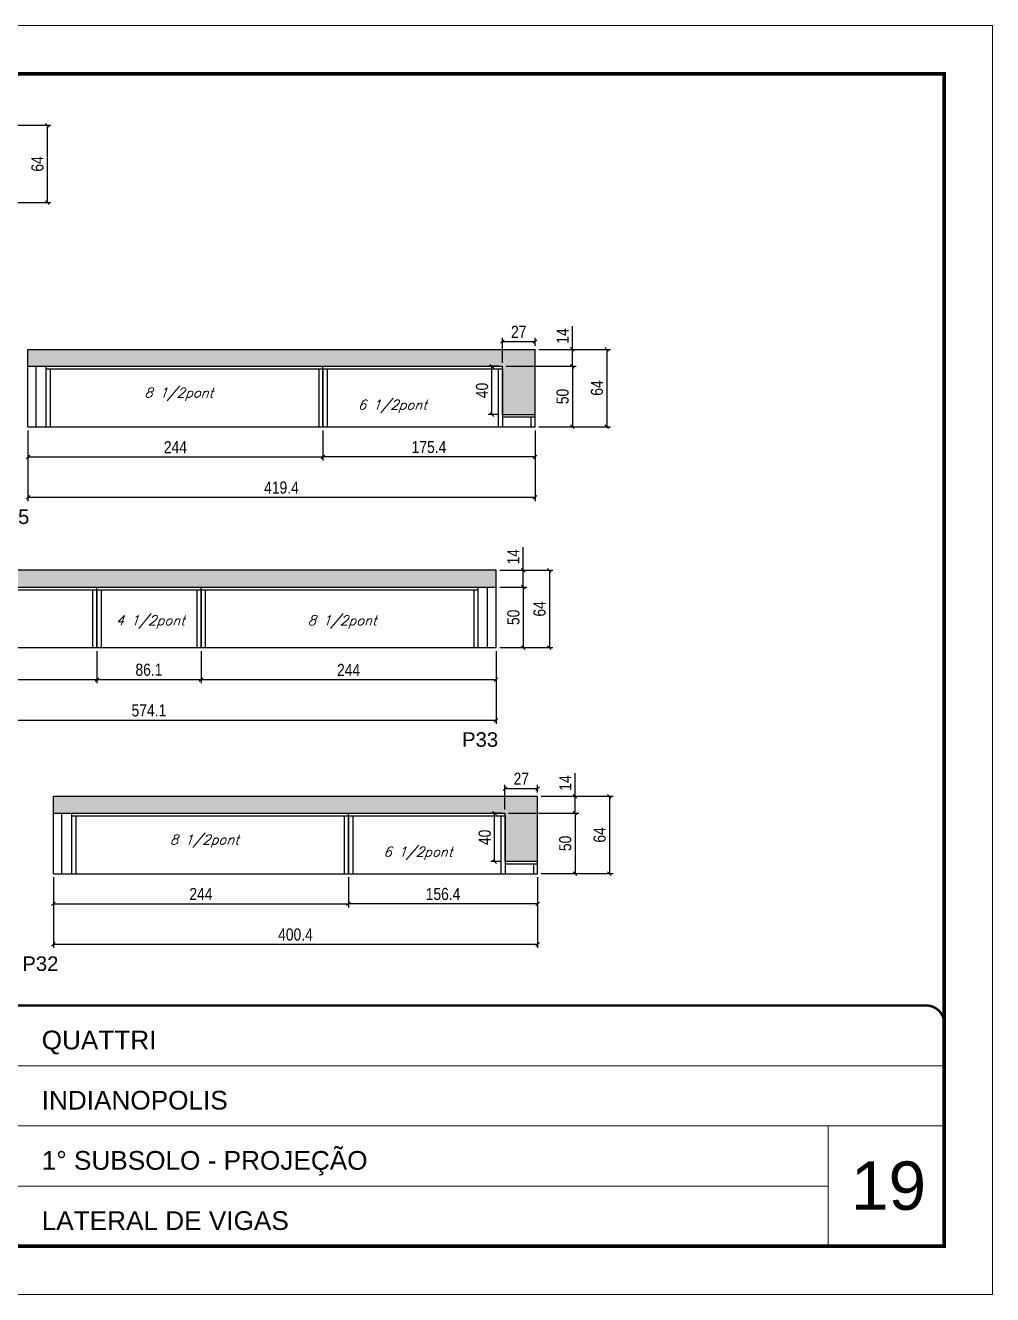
# Model space of a CAD drawing. Header units: millimetres. Extents: x 2921 to 9246, y 316 to 11751.
# Drawn here: x 6776 to 7576, y 4910 to 5960 of the extents above; entities that cross this region are included whole.
import ezdxf

# ---------------------------------------------------------------- set-up
doc = ezdxf.new("R2010")
doc.units = ezdxf.units.MM
doc.linetypes.add('CONTINUO', pattern=[0])
doc.linetypes.add('DASHED', pattern=[0.75, 0.5, -0.25])
for name, color, linetype in [('1', 3, 'Continuous'), ('5', 5, 'Continuous'), ('COTA', 241, 'Continuous'), ('Painéis', 200, 'Continuous'), ('SARR_2.2x7', 40, 'Continuous'), ('SARR_3.5x7', 81, 'Continuous'), ('texto', 7, 'Continuous')]:
    doc.layers.add(name, color=color, linetype=linetype)
for name, color, linetype, lineweight in [('CARIMBO', 255, 'Continuous', 9), ('Folhas', 255, 'Continuous', 9), ('SARRAFO DE PRESSAO', 251, 'DASHED', 9)]:
    doc.layers.add(name, color=color, linetype=linetype, lineweight=lineweight)
doc.styles.add('arial', font='arial.ttf')
doc.styles.add('COTA TECNICA', font='techl___.ttf', dxfattribs={"height": 10})
doc.styles.add('COTA TECNICA-50', font='techl___.ttf', dxfattribs={"height": 10})
doc.styles.add('Romans', font='romans.shx')
doc.styles.get("Standard").update_dxf_attribs({"font": 'arial.ttf'})
doc.dimstyles.new('COTA PAINEL-50', dxfattribs={"dimtxt": 10, "dimasz": 3, "dimexe": 3, "dimexo": 3, "dimgap": 3, "dimtad": 1, "dimdec": 1, "dimzin": 12, "dimdsep": 46, "dimtxsty": 'COTA TECNICA-50', "dimblk1": 'OBLIQUE', "dimblk2": 'OBLIQUE', "dimsah": 1, "dimcen": 0.9, "dimclrd": 4, "dimclre": 4, "dimclrt": 240, "dimadec": 1, "dimazin": 3, "dimtfac": 1, "dimtdec": 1, "dimtmove": 0, "dimatfit": 3, "dimfxl": 1, "dimtolj": 1, "dimtzin": 12, "dimarcsym": 0})
doc.dimstyles.new('PAINEL', dxfattribs={"dimtxt": 10, "dimasz": 3, "dimexe": 3, "dimexo": 3, "dimgap": 3, "dimtad": 1, "dimdec": 1, "dimzin": 12, "dimdsep": 46, "dimtxsty": 'COTA TECNICA', "dimblk1": 'OBLIQUE', "dimblk2": 'OBLIQUE', "dimsah": 1, "dimcen": 0.9, "dimclrd": 4, "dimclre": 4, "dimclrt": 240, "dimadec": 1, "dimazin": 3, "dimtfac": 1, "dimtdec": 1, "dimtmove": 0, "dimatfit": 3, "dimfxl": 1, "dimtolj": 1, "dimtzin": 12, "dimarcsym": 0})

# ---------------------------------------------------------------- blocks, each defined once
blk = doc.blocks.new('9999999999')
at = {"color": 30, "linetype": 'CONTINUO'}
for p, q in [((98564.6, 34379.6), (99584, 34379.6)), ((98564.6, 34329.8), (99488, 34329.8)), ((99584, 34329.8), (99488, 34329.8)), ((99488, 34329.8), (99488, 34230.2)), ((98564.6, 34280), (99488, 34280))]:
    blk.add_line(p, q, dxfattribs=at)
at = {"color": 30, "linetype": 'CONTINUO', "const_width": 2}
blk.add_lwpolyline([(99584, 34230.2), (99584, 34414.4, 0.414214), (99569, 34429.4), (98229, 34429.4, 0.414214), (98214, 34414.4), (98214, 34245.2, 0.414214), (98229, 34230.2), (99584, 34230.2)], format="xyb", dxfattribs=at)
at = {"layer": 'Folhas'}
blk.add_lwpolyline([(98139, 34190.2), (99624, 34190.2), (99624, 35240.2), (98139, 35240.2)], close=True, dxfattribs=at)
at = {"layer": 'Folhas', "color": 30, "const_width": 3}
blk.add_lwpolyline([(98214, 34230.2), (99584, 34230.2), (99584, 35200.2), (98214, 35200.2)], close=True, dxfattribs=at)
at = {"color": 7, "linetype": 'Continuous', "ltscale": 5, "style": 'arial'}
for s, height, p in [('QUATTRI', 15.48, (98837.7, 34393.1)), ('INDIANOPOLIS', 15.483, (98837.7, 34343.3)), ('1° SUBSOLO - PROJEÇÃO', 15.483, (98837.7, 34293.5)), ('LATERAL DE VIGAS', 15.483, (98837.7, 34243.7))]:
    blk.add_text(s, height=height, dxfattribs=at).set_placement(p)
blk = doc.blocks.new('_Oblique')
at = {"layer": '1', "color": 0, "lineweight": -2}
blk.add_line((-0.5, -0.5), (0.5, 0.5), dxfattribs=at)
blk = doc.blocks.new('*D227')
at = {"layer": 'COTA', "color": 4, "linetype": 'ByBlock', "lineweight": -2, "transparency": 16777216}
for p, q in [((6778.4, 5625.2), (6778.4, 5600.2)), ((7022.4, 5625.2), (7022.4, 5600.2)), ((6778.4, 5603.2), (7022.4, 5603.2))]:
    blk.add_line(p, q, dxfattribs=at)
at = {"layer": 'Defpoints', "color": 0, "linetype": 'ByBlock', "transparency": 16777216}
for p in [(6778.4, 5628.2), (7022.4, 5628.2), (7022.4, 5603.2)]:
    blk.add_point(p, dxfattribs=at)
at = {"layer": 'COTA', "color": 4, "linetype": 'ByBlock', "lineweight": -2, "transparency": 16777216, "xscale": 3, "yscale": 3, "zscale": 3, "rotation": 180}
blk.add_blockref('_Oblique', (6778.4, 5603.2), dxfattribs=at)
at = {"layer": 'COTA', "color": 4, "linetype": 'ByBlock', "lineweight": -2, "transparency": 16777216, "xscale": 3, "yscale": 3, "zscale": 3}
blk.add_blockref('_Oblique', (7022.4, 5603.2), dxfattribs=at)
at = {"layer": 'COTA', "color": 240, "linetype": 'ByBlock', "transparency": 16777216, "insert": (6900.4, 5611.3), "char_height": 10, "width": 165.595, "attachment_point": 5, "style": 'COTA TECNICA'}
blk.add_mtext('\\A1;244 ', dxfattribs=at)
blk = doc.blocks.new('*D228')
at = {"layer": 'COTA', "color": 4, "lineweight": -2, "transparency": 16777216}
for p, q in [((7022.4, 5625.2), (7022.4, 5600.2)), ((7197.8, 5625.2), (7197.8, 5600.2)), ((7197.8, 5603.2), (7022.4, 5603.2))]:
    blk.add_line(p, q, dxfattribs=at)
at = {"layer": 'Defpoints', "color": 0, "transparency": 16777216}
for p in [(7022.4, 5628.2), (7197.8, 5628.2), (7022.4, 5603.2)]:
    blk.add_point(p, dxfattribs=at)
at = {"layer": 'COTA', "color": 4, "lineweight": -2, "transparency": 16777216, "xscale": 3, "yscale": 3, "zscale": 3, "rotation": 180}
blk.add_blockref('_Oblique', (7022.4, 5603.2), dxfattribs=at)
at = {"layer": 'COTA', "color": 4, "lineweight": -2, "transparency": 16777216, "xscale": 3, "yscale": 3, "zscale": 3}
blk.add_blockref('_Oblique', (7197.8, 5603.2), dxfattribs=at)
at = {"layer": 'COTA', "color": 240, "transparency": 16777216, "insert": (7110.1, 5611.4), "char_height": 10, "attachment_point": 5, "style": 'COTA TECNICA'}
blk.add_mtext('\\A1;175.4', dxfattribs=at)
blk = doc.blocks.new('*D931')
at = {"layer": 'COTA', "color": 4, "lineweight": -2, "transparency": 16777216}
for p, q in [((7167.8, 5678.2), (7159.1, 5678.2)), ((7162.1, 5638.2), (7162.1, 5678.2)), ((7167.8, 5638.2), (7159.1, 5638.2))]:
    blk.add_line(p, q, dxfattribs=at)
at = {"layer": 'Defpoints', "color": 0, "transparency": 16777216}
for p in [(7162.1, 5678.2), (7170.8, 5678.2), (7170.8, 5638.2)]:
    blk.add_point(p, dxfattribs=at)
at = {"layer": 'COTA', "color": 4, "lineweight": -2, "transparency": 16777216, "xscale": 3, "yscale": 3, "zscale": 3}
for p, rotation in [((7162.1, 5678.2), 90), ((7162.1, 5638.2), 270)]:
    blk.add_blockref('_Oblique', p, dxfattribs=dict(at, rotation=rotation))
at = {"layer": 'COTA', "color": 240, "transparency": 16777216, "insert": (7154, 5658.2), "char_height": 10, "attachment_point": 5, "rotation": 90, "style": 'COTA TECNICA'}
blk.add_mtext('\\A1;40', dxfattribs=at)
blk = doc.blocks.new('*D932')
at = {"layer": 'COTA', "color": 4, "lineweight": -2, "transparency": 16777216}
for p, q in [((7170.8, 5681.2), (7170.8, 5701.7)), ((7197.8, 5695.2), (7197.8, 5701.7)), ((7170.8, 5698.7), (7197.8, 5698.7))]:
    blk.add_line(p, q, dxfattribs=at)
at = {"layer": 'Defpoints', "color": 0, "transparency": 16777216}
for p in [(7197.8, 5698.7), (7197.8, 5692.2), (7170.8, 5678.2)]:
    blk.add_point(p, dxfattribs=at)
at = {"layer": 'COTA', "color": 4, "lineweight": -2, "transparency": 16777216, "xscale": 3, "yscale": 3, "zscale": 3, "rotation": 180}
blk.add_blockref('_Oblique', (7170.8, 5698.7), dxfattribs=at)
at = {"layer": 'COTA', "color": 4, "lineweight": -2, "transparency": 16777216, "xscale": 3, "yscale": 3, "zscale": 3}
blk.add_blockref('_Oblique', (7197.8, 5698.7), dxfattribs=at)
at = {"layer": 'COTA', "color": 240, "transparency": 16777216, "insert": (7184.3, 5706.7), "char_height": 10, "attachment_point": 5, "style": 'COTA TECNICA'}
blk.add_mtext('\\A1;27', dxfattribs=at)
blk = doc.blocks.new('*D229')
at = {"layer": 'Defpoints', "color": 0, "transparency": 16777216}
for p in [(6778.4, 5628.2), (7197.8, 5628.2), (6778.4, 5569.7)]:
    blk.add_point(p, dxfattribs=at)
at = {"layer": 'Painéis', "color": 4, "lineweight": -2, "transparency": 16777216}
for p, q in [((6778.4, 5625.2), (6778.4, 5566.7)), ((7197.8, 5625.2), (7197.8, 5566.7)), ((7197.8, 5569.7), (6778.4, 5569.7))]:
    blk.add_line(p, q, dxfattribs=at)
at = {"layer": 'Painéis', "color": 4, "lineweight": -2, "transparency": 16777216, "xscale": 3, "yscale": 3, "zscale": 3, "rotation": 180}
blk.add_blockref('_Oblique', (6778.4, 5569.7), dxfattribs=at)
at = {"layer": 'Painéis', "color": 4, "lineweight": -2, "transparency": 16777216, "xscale": 3, "yscale": 3, "zscale": 3}
blk.add_blockref('_Oblique', (7197.8, 5569.7), dxfattribs=at)
at = {"layer": 'Painéis', "color": 240, "lineweight": 5, "transparency": 16777216, "insert": (6988.1, 5577.8), "char_height": 10, "attachment_point": 5, "style": 'COTA TECNICA'}
blk.add_mtext('\\A1;419.4', dxfattribs=at)
blk = doc.blocks.new('*D230')
at = {"layer": 'COTA', "color": 4, "lineweight": -2, "transparency": 16777216}
for p, q in [((7168.6, 5495.5), (7191, 5495.5)), ((7188, 5495.5), (7188, 5445.5)), ((7168.6, 5445.5), (7191, 5445.5))]:
    blk.add_line(p, q, dxfattribs=at)
at = {"layer": 'Defpoints', "color": 0, "transparency": 16777216}
for p in [(7165.6, 5495.5), (7165.6, 5445.5), (7188, 5445.5)]:
    blk.add_point(p, dxfattribs=at)
at = {"layer": 'COTA', "color": 4, "lineweight": -2, "transparency": 16777216, "xscale": 3, "yscale": 3, "zscale": 3}
for p, rotation in [((7188, 5495.5), 90), ((7188, 5445.5), 270)]:
    blk.add_blockref('_Oblique', p, dxfattribs=dict(at, rotation=rotation))
at = {"layer": 'COTA', "color": 240, "transparency": 16777216, "insert": (7179.9, 5470.5), "char_height": 10, "attachment_point": 5, "rotation": 90, "style": 'COTA TECNICA-50'}
blk.add_mtext('\\A1;50', dxfattribs=at)
blk = doc.blocks.new('*D231')
at = {"layer": 'COTA', "color": 4, "lineweight": -2, "transparency": 16777216}
for p, q in [((7168.6, 5509.5), (7212.6, 5509.5)), ((7209.6, 5509.5), (7209.6, 5445.5)), ((7168.6, 5445.5), (7212.6, 5445.5))]:
    blk.add_line(p, q, dxfattribs=at)
at = {"layer": 'Defpoints', "color": 0, "transparency": 16777216}
for p in [(7165.6, 5509.5), (7165.6, 5445.5), (7209.6, 5445.5)]:
    blk.add_point(p, dxfattribs=at)
at = {"layer": 'COTA', "color": 4, "lineweight": -2, "transparency": 16777216, "xscale": 3, "yscale": 3, "zscale": 3}
for p, rotation in [((7209.6, 5509.5), 90), ((7209.6, 5445.5), 270)]:
    blk.add_blockref('_Oblique', p, dxfattribs=dict(at, rotation=rotation))
at = {"layer": 'COTA', "color": 240, "transparency": 16777216, "insert": (7201.5, 5477.5), "char_height": 10, "attachment_point": 5, "rotation": 90, "style": 'COTA TECNICA-50'}
blk.add_mtext('\\A1;64', dxfattribs=at)
blk = doc.blocks.new('*D232')
at = {"layer": 'Defpoints', "color": 0, "transparency": 16777216}
for p in [(7165.6, 5509.5), (7188, 5509.5), (7165.6, 5495.5)]:
    blk.add_point(p, dxfattribs=at)
at = {"layer": 'Painéis', "color": 4, "lineweight": -2, "transparency": 16777216}
for p, q in [((7188, 5509.5), (7188, 5528.6)), ((7168.6, 5509.5), (7191, 5509.5)), ((7188, 5495.5), (7188, 5509.5)), ((7168.6, 5495.5), (7191, 5495.5))]:
    blk.add_line(p, q, dxfattribs=at)
at = {"layer": 'Painéis', "color": 4, "lineweight": -2, "transparency": 16777216, "xscale": 3, "yscale": 3, "zscale": 3}
for p, rotation in [((7188, 5509.5), 90), ((7188, 5495.5), 270)]:
    blk.add_blockref('_Oblique', p, dxfattribs=dict(at, rotation=rotation))
at = {"layer": 'Painéis', "color": 240, "lineweight": 5, "transparency": 16777216, "insert": (7179.9, 5520.6), "char_height": 10, "attachment_point": 5, "rotation": 90, "style": 'COTA TECNICA'}
blk.add_mtext('\\A1;14', dxfattribs=at)
blk = doc.blocks.new('*D233')
at = {"layer": 'COTA', "color": 4, "linetype": 'ByBlock', "lineweight": -2, "transparency": 16777216}
for p, q in [((6591.5, 5442.5), (6591.5, 5416)), ((6835.5, 5442.5), (6835.5, 5416)), ((6591.5, 5419), (6835.5, 5419))]:
    blk.add_line(p, q, dxfattribs=at)
at = {"layer": 'Defpoints', "color": 0, "linetype": 'ByBlock', "transparency": 16777216}
for p in [(6591.5, 5445.5), (6835.5, 5445.5), (6835.5, 5419)]:
    blk.add_point(p, dxfattribs=at)
at = {"layer": 'COTA', "color": 4, "linetype": 'ByBlock', "lineweight": -2, "transparency": 16777216, "xscale": 3, "yscale": 3, "zscale": 3, "rotation": 180}
blk.add_blockref('_Oblique', (6591.5, 5419), dxfattribs=at)
at = {"layer": 'COTA', "color": 4, "linetype": 'ByBlock', "lineweight": -2, "transparency": 16777216, "xscale": 3, "yscale": 3, "zscale": 3}
blk.add_blockref('_Oblique', (6835.5, 5419), dxfattribs=at)
at = {"layer": 'COTA', "color": 240, "linetype": 'ByBlock', "transparency": 16777216, "insert": (6713.5, 5427), "char_height": 10, "attachment_point": 5, "style": 'COTA TECNICA'}
blk.add_mtext('\\A1;244', dxfattribs=at)
blk = doc.blocks.new('*D234')
at = {"layer": 'COTA', "color": 4, "linetype": 'ByBlock', "lineweight": -2, "transparency": 16777216}
for p, q in [((6921.6, 5442.5), (6921.6, 5416)), ((7165.6, 5442.5), (7165.6, 5416)), ((6921.6, 5419), (7165.6, 5419))]:
    blk.add_line(p, q, dxfattribs=at)
at = {"layer": 'Defpoints', "color": 0, "linetype": 'ByBlock', "transparency": 16777216}
for p in [(6921.6, 5445.5), (7165.6, 5445.5), (7165.6, 5419)]:
    blk.add_point(p, dxfattribs=at)
at = {"layer": 'COTA', "color": 4, "linetype": 'ByBlock', "lineweight": -2, "transparency": 16777216, "xscale": 3, "yscale": 3, "zscale": 3, "rotation": 180}
blk.add_blockref('_Oblique', (6921.6, 5419), dxfattribs=at)
at = {"layer": 'COTA', "color": 4, "linetype": 'ByBlock', "lineweight": -2, "transparency": 16777216, "xscale": 3, "yscale": 3, "zscale": 3}
blk.add_blockref('_Oblique', (7165.6, 5419), dxfattribs=at)
at = {"layer": 'COTA', "color": 240, "linetype": 'ByBlock', "transparency": 16777216, "insert": (7043.6, 5427), "char_height": 10, "width": 210.731, "attachment_point": 5, "style": 'COTA TECNICA'}
blk.add_mtext('\\A1;244', dxfattribs=at)
blk = doc.blocks.new('*D933')
at = {"layer": 'COTA', "color": 4, "linetype": 'ByBlock', "lineweight": -2, "transparency": 16777216}
for p, q in [((6591.5, 5442.5), (6591.5, 5382.4)), ((7165.6, 5442.5), (7165.6, 5382.4)), ((6591.5, 5385.4), (7165.6, 5385.4))]:
    blk.add_line(p, q, dxfattribs=at)
at = {"layer": 'Defpoints', "color": 0, "linetype": 'ByBlock', "transparency": 16777216}
for p in [(6591.5, 5445.5), (7165.6, 5445.5), (7165.6, 5385.4)]:
    blk.add_point(p, dxfattribs=at)
at = {"layer": 'COTA', "color": 4, "linetype": 'ByBlock', "lineweight": -2, "transparency": 16777216, "xscale": 3, "yscale": 3, "zscale": 3, "rotation": 180}
blk.add_blockref('_Oblique', (6591.5, 5385.4), dxfattribs=at)
at = {"layer": 'COTA', "color": 4, "linetype": 'ByBlock', "lineweight": -2, "transparency": 16777216, "xscale": 3, "yscale": 3, "zscale": 3}
blk.add_blockref('_Oblique', (7165.6, 5385.4), dxfattribs=at)
at = {"layer": 'COTA', "color": 240, "linetype": 'ByBlock', "transparency": 16777216, "insert": (6878.5, 5393.5), "char_height": 10, "attachment_point": 5, "style": 'COTA TECNICA'}
blk.add_mtext('\\A1;574.1', dxfattribs=at)
blk = doc.blocks.new('*D235')
at = {"layer": 'COTA', "color": 4, "linetype": 'ByBlock', "lineweight": -2, "transparency": 16777216}
for p, q in [((6835.5, 5442.5), (6835.5, 5416)), ((6921.6, 5442.5), (6921.6, 5416)), ((6835.5, 5419), (6921.6, 5419))]:
    blk.add_line(p, q, dxfattribs=at)
at = {"layer": 'Defpoints', "color": 0, "linetype": 'ByBlock', "transparency": 16777216}
for p in [(6835.5, 5445.5), (6921.6, 5445.5), (6921.6, 5419)]:
    blk.add_point(p, dxfattribs=at)
at = {"layer": 'COTA', "color": 4, "linetype": 'ByBlock', "lineweight": -2, "transparency": 16777216, "xscale": 3, "yscale": 3, "zscale": 3, "rotation": 180}
blk.add_blockref('_Oblique', (6835.5, 5419), dxfattribs=at)
at = {"layer": 'COTA', "color": 4, "linetype": 'ByBlock', "lineweight": -2, "transparency": 16777216, "xscale": 3, "yscale": 3, "zscale": 3}
blk.add_blockref('_Oblique', (6921.6, 5419), dxfattribs=at)
at = {"layer": 'COTA', "color": 240, "linetype": 'ByBlock', "transparency": 16777216, "insert": (6878.5, 5427.1), "char_height": 10, "attachment_point": 5, "style": 'COTA TECNICA'}
blk.add_mtext('\\A1;86.1', dxfattribs=at)
blk = doc.blocks.new('*D208')
at = {"layer": 'Defpoints', "color": 0, "transparency": 16777216}
for p in [(7170.8, 5678.2), (7197.8, 5628.2), (7228.7, 5628.2)]:
    blk.add_point(p, dxfattribs=at)
at = {"layer": 'Painéis', "color": 4, "lineweight": -2, "transparency": 16777216}
for p, q in [((7173.8, 5678.2), (7231.7, 5678.2)), ((7228.7, 5678.2), (7228.7, 5628.2)), ((7200.8, 5628.2), (7231.7, 5628.2))]:
    blk.add_line(p, q, dxfattribs=at)
at = {"layer": 'Painéis', "color": 4, "lineweight": -2, "transparency": 16777216, "xscale": 3, "yscale": 3, "zscale": 3}
for p, rotation in [((7228.7, 5678.2), 90), ((7228.7, 5628.2), 270)]:
    blk.add_blockref('_Oblique', p, dxfattribs=dict(at, rotation=rotation))
at = {"layer": 'Painéis', "color": 240, "lineweight": 5, "transparency": 16777216, "insert": (7220.6, 5653.2), "char_height": 10, "attachment_point": 5, "rotation": 90, "style": 'COTA TECNICA'}
blk.add_mtext('\\A1;50', dxfattribs=at)
blk = doc.blocks.new('*D920')
at = {"layer": 'Defpoints', "color": 0, "transparency": 16777216}
for p in [(7197.8, 5692.2), (7228.7, 5692.2), (7170.8, 5678.2)]:
    blk.add_point(p, dxfattribs=at)
at = {"layer": 'Painéis', "color": 4, "lineweight": -2, "transparency": 16777216}
for p, q in [((7228.7, 5692.2), (7228.7, 5711.3)), ((7200.8, 5692.2), (7231.7, 5692.2)), ((7228.7, 5678.2), (7228.7, 5692.2)), ((7173.8, 5678.2), (7231.7, 5678.2))]:
    blk.add_line(p, q, dxfattribs=at)
at = {"layer": 'Painéis', "color": 4, "lineweight": -2, "transparency": 16777216, "xscale": 3, "yscale": 3, "zscale": 3}
for p, rotation in [((7228.7, 5692.2), 90), ((7228.7, 5678.2), 270)]:
    blk.add_blockref('_Oblique', p, dxfattribs=dict(at, rotation=rotation))
at = {"layer": 'Painéis', "color": 240, "lineweight": 5, "transparency": 16777216, "insert": (7220.6, 5703.2), "char_height": 10, "attachment_point": 5, "rotation": 90, "style": 'COTA TECNICA'}
blk.add_mtext('\\A1;14', dxfattribs=at)
blk = doc.blocks.new('*D921')
at = {"layer": 'Defpoints', "color": 0, "transparency": 16777216}
for p in [(7197.8, 5692.2), (7197.8, 5628.2), (7257.1, 5628.2)]:
    blk.add_point(p, dxfattribs=at)
at = {"layer": 'Painéis', "color": 4, "lineweight": -2, "transparency": 16777216}
for p, q in [((7200.8, 5692.2), (7260.1, 5692.2)), ((7257.1, 5692.2), (7257.1, 5628.2)), ((7200.8, 5628.2), (7260.1, 5628.2))]:
    blk.add_line(p, q, dxfattribs=at)
at = {"layer": 'Painéis', "color": 4, "lineweight": -2, "transparency": 16777216, "xscale": 3, "yscale": 3, "zscale": 3}
for p, rotation in [((7257.1, 5692.2), 90), ((7257.1, 5628.2), 270)]:
    blk.add_blockref('_Oblique', p, dxfattribs=dict(at, rotation=rotation))
at = {"layer": 'Painéis', "color": 240, "lineweight": 5, "transparency": 16777216, "insert": (7249, 5660.2), "char_height": 10, "attachment_point": 5, "rotation": 90, "style": 'COTA TECNICA'}
blk.add_mtext('\\A1;64', dxfattribs=at)
blk = doc.blocks.new('*D209')
at = {"layer": 'COTA', "color": 4, "linetype": 'ByBlock', "lineweight": -2, "transparency": 16777216}
for p, q in [((6799.5, 5255.5), (6799.5, 5230.5)), ((7043.5, 5255.5), (7043.5, 5230.5)), ((6799.5, 5233.5), (7043.5, 5233.5))]:
    blk.add_line(p, q, dxfattribs=at)
at = {"layer": 'Defpoints', "color": 0, "linetype": 'ByBlock', "transparency": 16777216}
for p in [(6799.5, 5258.5), (7043.5, 5258.5), (7043.5, 5233.5)]:
    blk.add_point(p, dxfattribs=at)
at = {"layer": 'COTA', "color": 4, "linetype": 'ByBlock', "lineweight": -2, "transparency": 16777216, "xscale": 3, "yscale": 3, "zscale": 3, "rotation": 180}
blk.add_blockref('_Oblique', (6799.5, 5233.5), dxfattribs=at)
at = {"layer": 'COTA', "color": 4, "linetype": 'ByBlock', "lineweight": -2, "transparency": 16777216, "xscale": 3, "yscale": 3, "zscale": 3}
blk.add_blockref('_Oblique', (7043.5, 5233.5), dxfattribs=at)
at = {"layer": 'COTA', "color": 240, "linetype": 'ByBlock', "transparency": 16777216, "insert": (6921.5, 5241.6), "char_height": 10, "width": 165.595, "attachment_point": 5, "style": 'COTA TECNICA'}
blk.add_mtext('\\A1;244 ', dxfattribs=at)
blk = doc.blocks.new('*D210')
at = {"layer": 'COTA', "color": 4, "lineweight": -2, "transparency": 16777216}
for p, q in [((7043.5, 5255.5), (7043.5, 5230.5)), ((7199.9, 5255.5), (7199.9, 5230.5)), ((7199.9, 5233.5), (7043.5, 5233.5))]:
    blk.add_line(p, q, dxfattribs=at)
at = {"layer": 'Defpoints', "color": 0, "transparency": 16777216}
for p in [(7043.5, 5258.5), (7199.9, 5258.5), (7043.5, 5233.5)]:
    blk.add_point(p, dxfattribs=at)
at = {"layer": 'COTA', "color": 4, "lineweight": -2, "transparency": 16777216, "xscale": 3, "yscale": 3, "zscale": 3, "rotation": 180}
blk.add_blockref('_Oblique', (7043.5, 5233.5), dxfattribs=at)
at = {"layer": 'COTA', "color": 4, "lineweight": -2, "transparency": 16777216, "xscale": 3, "yscale": 3, "zscale": 3}
blk.add_blockref('_Oblique', (7199.9, 5233.5), dxfattribs=at)
at = {"layer": 'COTA', "color": 240, "transparency": 16777216, "insert": (7121.7, 5241.6), "char_height": 10, "attachment_point": 5, "style": 'COTA TECNICA'}
blk.add_mtext('\\A1;156.4', dxfattribs=at)
blk = doc.blocks.new('*D922')
at = {"layer": 'COTA', "color": 4, "lineweight": -2, "transparency": 16777216}
for p, q in [((7169.9, 5308.5), (7161.3, 5308.5)), ((7164.3, 5268.5), (7164.3, 5308.5)), ((7169.9, 5268.5), (7161.3, 5268.5))]:
    blk.add_line(p, q, dxfattribs=at)
at = {"layer": 'Defpoints', "color": 0, "transparency": 16777216}
for p in [(7164.3, 5308.5), (7172.9, 5308.5), (7172.9, 5268.5)]:
    blk.add_point(p, dxfattribs=at)
at = {"layer": 'COTA', "color": 4, "lineweight": -2, "transparency": 16777216, "xscale": 3, "yscale": 3, "zscale": 3}
for p, rotation in [((7164.3, 5308.5), 90), ((7164.3, 5268.5), 270)]:
    blk.add_blockref('_Oblique', p, dxfattribs=dict(at, rotation=rotation))
at = {"layer": 'COTA', "color": 240, "transparency": 16777216, "insert": (7156.2, 5288.5), "char_height": 10, "attachment_point": 5, "rotation": 90, "style": 'COTA TECNICA'}
blk.add_mtext('\\A1;40', dxfattribs=at)
blk = doc.blocks.new('*D923')
at = {"layer": 'COTA', "color": 4, "lineweight": -2, "transparency": 16777216}
for p, q in [((7172.9, 5311.5), (7172.9, 5331.9)), ((7172.9, 5328.9), (7199.9, 5328.9)), ((7199.9, 5325.5), (7199.9, 5331.9))]:
    blk.add_line(p, q, dxfattribs=at)
at = {"layer": 'Defpoints', "color": 0, "transparency": 16777216}
for p in [(7199.9, 5328.9), (7199.9, 5322.5), (7172.9, 5308.5)]:
    blk.add_point(p, dxfattribs=at)
at = {"layer": 'COTA', "color": 4, "lineweight": -2, "transparency": 16777216, "xscale": 3, "yscale": 3, "zscale": 3, "rotation": 180}
blk.add_blockref('_Oblique', (7172.9, 5328.9), dxfattribs=at)
at = {"layer": 'COTA', "color": 4, "lineweight": -2, "transparency": 16777216, "xscale": 3, "yscale": 3, "zscale": 3}
blk.add_blockref('_Oblique', (7199.9, 5328.9), dxfattribs=at)
at = {"layer": 'COTA', "color": 240, "transparency": 16777216, "insert": (7186.4, 5337), "char_height": 10, "attachment_point": 5, "style": 'COTA TECNICA'}
blk.add_mtext('\\A1;27', dxfattribs=at)
blk = doc.blocks.new('*D211')
at = {"layer": 'Defpoints', "color": 0, "transparency": 16777216}
for p in [(6799.5, 5258.5), (7199.9, 5258.5), (6799.5, 5200)]:
    blk.add_point(p, dxfattribs=at)
at = {"layer": 'Painéis', "color": 4, "lineweight": -2, "transparency": 16777216}
for p, q in [((6799.5, 5255.5), (6799.5, 5197)), ((7199.9, 5255.5), (7199.9, 5197)), ((7199.9, 5200), (6799.5, 5200))]:
    blk.add_line(p, q, dxfattribs=at)
at = {"layer": 'Painéis', "color": 4, "lineweight": -2, "transparency": 16777216, "xscale": 3, "yscale": 3, "zscale": 3, "rotation": 180}
blk.add_blockref('_Oblique', (6799.5, 5200), dxfattribs=at)
at = {"layer": 'Painéis', "color": 4, "lineweight": -2, "transparency": 16777216, "xscale": 3, "yscale": 3, "zscale": 3}
blk.add_blockref('_Oblique', (7199.9, 5200), dxfattribs=at)
at = {"layer": 'Painéis', "color": 240, "lineweight": 5, "transparency": 16777216, "insert": (6999.7, 5208.1), "char_height": 10, "attachment_point": 5, "style": 'COTA TECNICA'}
blk.add_mtext('\\A1;400.4', dxfattribs=at)
blk = doc.blocks.new('*D212')
at = {"layer": 'Defpoints', "color": 0, "transparency": 16777216}
for p in [(7172.9, 5308.5), (7199.9, 5258.5), (7230.9, 5258.5)]:
    blk.add_point(p, dxfattribs=at)
at = {"layer": 'Painéis', "color": 4, "lineweight": -2, "transparency": 16777216}
for p, q in [((7175.9, 5308.5), (7233.9, 5308.5)), ((7230.9, 5308.5), (7230.9, 5258.5)), ((7202.9, 5258.5), (7233.9, 5258.5))]:
    blk.add_line(p, q, dxfattribs=at)
at = {"layer": 'Painéis', "color": 4, "lineweight": -2, "transparency": 16777216, "xscale": 3, "yscale": 3, "zscale": 3}
for p, rotation in [((7230.9, 5308.5), 90), ((7230.9, 5258.5), 270)]:
    blk.add_blockref('_Oblique', p, dxfattribs=dict(at, rotation=rotation))
at = {"layer": 'Painéis', "color": 240, "lineweight": 5, "transparency": 16777216, "insert": (7222.8, 5283.5), "char_height": 10, "attachment_point": 5, "rotation": 90, "style": 'COTA TECNICA'}
blk.add_mtext('\\A1;50', dxfattribs=at)
blk = doc.blocks.new('*D924')
at = {"layer": 'Defpoints', "color": 0, "transparency": 16777216}
for p in [(7199.9, 5322.5), (7230.9, 5322.5), (7172.9, 5308.5)]:
    blk.add_point(p, dxfattribs=at)
at = {"layer": 'Painéis', "color": 4, "lineweight": -2, "transparency": 16777216}
for p, q in [((7230.9, 5322.5), (7230.9, 5341.6)), ((7202.9, 5322.5), (7233.9, 5322.5)), ((7230.9, 5308.5), (7230.9, 5322.5)), ((7175.9, 5308.5), (7233.9, 5308.5))]:
    blk.add_line(p, q, dxfattribs=at)
at = {"layer": 'Painéis', "color": 4, "lineweight": -2, "transparency": 16777216, "xscale": 3, "yscale": 3, "zscale": 3}
for p, rotation in [((7230.9, 5322.5), 90), ((7230.9, 5308.5), 270)]:
    blk.add_blockref('_Oblique', p, dxfattribs=dict(at, rotation=rotation))
at = {"layer": 'Painéis', "color": 240, "lineweight": 5, "transparency": 16777216, "insert": (7222.8, 5333.5), "char_height": 10, "attachment_point": 5, "rotation": 90, "style": 'COTA TECNICA'}
blk.add_mtext('\\A1;14', dxfattribs=at)
blk = doc.blocks.new('*D925')
at = {"layer": 'Defpoints', "color": 0, "transparency": 16777216}
for p in [(7199.9, 5322.5), (7199.9, 5258.5), (7259.3, 5258.5)]:
    blk.add_point(p, dxfattribs=at)
at = {"layer": 'Painéis', "color": 4, "lineweight": -2, "transparency": 16777216}
for p, q in [((7202.9, 5322.5), (7262.3, 5322.5)), ((7259.3, 5322.5), (7259.3, 5258.5)), ((7202.9, 5258.5), (7262.3, 5258.5))]:
    blk.add_line(p, q, dxfattribs=at)
at = {"layer": 'Painéis', "color": 4, "lineweight": -2, "transparency": 16777216, "xscale": 3, "yscale": 3, "zscale": 3}
for p, rotation in [((7259.3, 5322.5), 90), ((7259.3, 5258.5), 270)]:
    blk.add_blockref('_Oblique', p, dxfattribs=dict(at, rotation=rotation))
at = {"layer": 'Painéis', "color": 240, "lineweight": 5, "transparency": 16777216, "insert": (7251.2, 5290.5), "char_height": 10, "attachment_point": 5, "rotation": 90, "style": 'COTA TECNICA'}
blk.add_mtext('\\A1;64', dxfattribs=at)
blk = doc.blocks.new('*D1283')
at = {"layer": 'COTA', "color": 4, "lineweight": -2, "transparency": 16777216}
for p, q in [((6753.4, 5877.6), (6797.5, 5877.6)), ((6794.5, 5877.6), (6794.5, 5813.6)), ((6753.4, 5813.6), (6797.5, 5813.6))]:
    blk.add_line(p, q, dxfattribs=at)
at = {"layer": 'Defpoints', "color": 0, "transparency": 16777216}
for p in [(6750.4, 5877.6), (6750.4, 5813.6), (6794.5, 5813.6)]:
    blk.add_point(p, dxfattribs=at)
at = {"layer": 'COTA', "color": 4, "lineweight": -2, "transparency": 16777216, "xscale": 3, "yscale": 3, "zscale": 3}
for p, rotation in [((6794.5, 5877.6), 90), ((6794.5, 5813.6), 270)]:
    blk.add_blockref('_Oblique', p, dxfattribs=dict(at, rotation=rotation))
at = {"layer": 'COTA', "color": 240, "transparency": 16777216, "insert": (6786.4, 5845.6), "char_height": 10, "attachment_point": 5, "rotation": 90, "style": 'COTA TECNICA-50'}
blk.add_mtext('\\A1;64', dxfattribs=at)

msp = doc.modelspace()

# ---------------------------------------------------------------- hatches: boundary and pattern name
at = {"layer": 'COTA', "linetype": 'ByBlock'}
h = msp.add_hatch(dxfattribs=at)
h.set_pattern_fill('AR-CONC', color=256, scale=0.03)
h.set_pattern_definition([(50, (5185.6576, -10863.649), (5.4655401, -0.4781726), [0.5715, -6.2865]), (355, (5185.6576, -10863.649), (-1.0573026, 5.7317054), [0.4572, -5.0292175]), (100.451445, (5186.113, -10863.689), (4.4082374, 5.2535326), [0.4857003, -5.3427073]), (46.1842, (5185.6576, -10862.125), (8.1323712, -1.2612698), [0.85725, -9.42975]), (96.63556, (5186.335, -10862.23), (7.122124, 7.4227837), [0.7285507, -8.0140682]), (351.18415, (5185.658, -10862.125), (7.122124, 7.4227837), [0.685799, -7.543792]), (21, (5186.4196, -10862.506), (4.5484317, -3.067956), [0.5715, -6.2865]), (326, (5186.4196, -10862.506), (1.8540609, 5.525639), [0.4572, -5.0292]), (71.451445, (5186.7987, -10862.7617), (6.4024926, 2.457683), [0.4857003, -5.3426981]), (37.5, (5185.6576, -10863.649), (0.0926581, 2.53665117), [0, -4.96824, 0, -5.1054, 0, -5.04825]), (7.5, (5185.6576, -10863.649), (2.00458988, 3.00541724), [0, -2.91084, 0, -4.85394, 0, -1.92405]), (327.5, (5183.9584, -10863.649), (4.06771786, -0.17186232), [0, -1.905, 0, -5.9436, 0, -7.8867]), (317.5, (5183.1964, -10863.649), (4.44387544, 0.7627947), [0, -2.4765, 0, -3.94716, 0, -5.6007])])
h.paths.add_polyline_path([(7170.78, 5678.18), (6778.38, 5678.18), (6778.38, 5692.18), (7197.78, 5692.18), (7197.78, 5638.18), (7170.78, 5638.18)])
h = msp.add_hatch(dxfattribs=at)
h.set_pattern_fill('AR-CONC', color=256, scale=0.03)
h.set_pattern_definition([(50, (-125117.981, -28388.457), (5.46554007, -0.47817257), [0.5715, -6.2865]), (355, (-125117.981, -28388.457), (-1.05730264, 5.73170536), [0.4572, -5.02921753]), (100.4514447, (-125117.5254, -28388.497), (4.40823741, 5.25353256), [0.48570026, -5.34270734]), (46.1842, (-125117.981, -28386.933), (8.13237123, -1.26126984), [0.85725, -9.42975]), (96.6355576, (-125117.303, -28387.038), (7.122124, 7.42278374), [0.7285507, -8.01406824]), (351.184151, (-125117.981, -28386.933), (7.122124, 7.42278374), [0.685799, -7.54379196]), (21, (-125117.219, -28387.314), (4.54843174, -3.06795595), [0.5715, -6.2865]), (326, (-125117.219, -28387.314), (1.85406085, 5.52563898), [0.4572, -5.0292]), (71.451445, (-125116.84, -28387.5696), (6.40249258, 2.45768307), [0.48570026, -5.34269813]), (37.5, (-125117.9808, -28388.457), (0.092658098, 2.536651166), [0, -4.96824, 0, -5.1054, 0, -5.04825]), (7.5, (-125117.9808, -28388.457), (2.004589875, 3.005417245), [0, -2.91084, 0, -4.85394, 0, -1.92405]), (327.5, (-125119.68, -28388.457), (4.067717855, -0.17186232), [0, -1.905, 0, -5.9436, 0, -7.8867]), (317.5, (-125120.442, -28388.457), (4.44387544, 0.76279473), [0, -2.4765, 0, -3.94716, 0, -5.6007])])
h.paths.add_polyline_path([(6591.48, 5509.5), (6591.48, 5495.5), (7165.58, 5495.5), (7165.58, 5509.5)])
h = msp.add_hatch(dxfattribs=at)
h.set_pattern_fill('AR-CONC', color=256, scale=0.03)
h.set_pattern_definition([(50, (5206.8165, -11233.373), (5.4655401, -0.4781726), [0.5715, -6.2865]), (355, (5206.8165, -11233.373), (-1.0573026, 5.7317054), [0.4572, -5.0292175]), (100.451445, (5207.272, -11233.413), (4.4082374, 5.2535326), [0.4857003, -5.3427073]), (46.1842, (5206.8165, -11231.849), (8.1323712, -1.2612698), [0.85725, -9.42975]), (96.63556, (5207.494, -11231.954), (7.122124, 7.4227837), [0.7285507, -8.0140682]), (351.18415, (5206.8165, -11231.849), (7.122124, 7.4227837), [0.685799, -7.543792]), (21, (5207.5785, -11232.23), (4.5484317, -3.067956), [0.5715, -6.2865]), (326, (5207.5785, -11232.23), (1.8540609, 5.525639), [0.4572, -5.0292]), (71.451445, (5207.9576, -11232.486), (6.4024926, 2.457683), [0.4857003, -5.3426981]), (37.5, (5206.8165, -11233.3732), (0.0926581, 2.53665117), [0, -4.96824, 0, -5.1054, 0, -5.04825]), (7.5, (5206.8165, -11233.3732), (2.00458988, 3.00541724), [0, -2.91084, 0, -4.85394, 0, -1.92405]), (327.5, (5205.1173, -11233.3732), (4.06771786, -0.17186232), [0, -1.905, 0, -5.9436, 0, -7.8867]), (317.5, (5204.3553, -11233.3732), (4.44387544, 0.7627947), [0, -2.4765, 0, -3.94716, 0, -5.6007])])
h.paths.add_polyline_path([(7172.94, 5308.46), (6799.54, 5308.46), (6799.54, 5322.46), (7199.94, 5322.46), (7199.94, 5268.46), (7172.94, 5268.46)])

# ---------------------------------------------------------------- linework, layer by layer
for p, q in [((6778.38, 5692.18), (7197.78, 5692.18)), ((6778.38, 5678.18), (6778.38, 5692.18)), ((7197.78, 5638.18), (7197.78, 5692.18)), ((7165.58, 5509.5), (6591.48, 5509.5)), ((7165.58, 5495.5), (7165.58, 5509.5)), ((6799.54, 5322.46), (7199.94, 5322.46)), ((6799.54, 5308.46), (6799.54, 5322.46)), ((7199.94, 5268.46), (7199.94, 5322.46))]:
    msp.add_line(p, q, dxfattribs=at)
at = {"layer": 'Painéis', "linetype": 'ByBlock'}
for p, q in [((6778.38, 5678.18), (7170.78, 5678.18)), ((6778.38, 5628.18), (6778.38, 5678.18)), ((7022.38, 5628.18), (7022.38, 5678.18)), ((6778.38, 5628.18), (7197.78, 5628.18)), ((7197.78, 5628.18), (7197.78, 5638.18)), ((6591.48, 5495.5), (7165.58, 5495.5)), ((6835.48, 5445.5), (6835.48, 5495.5)), ((6921.58, 5445.5), (6921.58, 5495.5)), ((7165.58, 5445.5), (7165.58, 5495.5)), ((6591.48, 5445.5), (7165.58, 5445.5)), ((6799.54, 5308.46), (7172.94, 5308.46)), ((6799.54, 5258.46), (6799.54, 5308.46)), ((7043.54, 5258.46), (7043.54, 5308.46)), ((7199.94, 5258.46), (7199.94, 5268.46)), ((6799.54, 5258.46), (7199.94, 5258.46))]:
    msp.add_line(p, q, dxfattribs=at)
at = {"layer": 'Painéis'}
for p, q in [((7170.78, 5638.18), (7170.78, 5678.18)), ((7197.78, 5638.18), (7170.78, 5638.18)), ((7172.94, 5268.46), (7172.94, 5308.46)), ((7199.94, 5268.46), (7172.94, 5268.46))]:
    msp.add_line(p, q, dxfattribs=at)
at = {"layer": 'SARR_2.2x7', "linetype": 'Continuous'}
for p, q in [((6785.38, 5628.18), (6785.38, 5678.18)), ((6793.38, 5675.98), (7022.38, 5675.98)), ((7022.38, 5675.98), (7170.78, 5675.98)), ((7197.78, 5635.98), (7170.78, 5635.98)), ((6606.48, 5493.3), (6835.48, 5493.3)), ((6835.48, 5493.3), (6921.58, 5493.3)), ((6921.58, 5493.3), (7150.58, 5493.3)), ((7158.58, 5445.5), (7158.58, 5495.5)), ((6806.54, 5258.46), (6806.54, 5308.46)), ((6814.54, 5306.26), (7043.54, 5306.26)), ((7043.54, 5306.26), (7172.94, 5306.26)), ((7199.94, 5266.26), (7172.94, 5266.26))]:
    msp.add_line(p, q, dxfattribs=at)
at = {"layer": 'SARR_3.5x7'}
for p, q in [((6793.38, 5678.18), (6793.38, 5628.18)), ((6796.88, 5675.98), (6796.88, 5628.18)), ((7018.88, 5675.98), (7018.88, 5628.18)), ((7022.38, 5675.98), (7022.38, 5628.18)), ((7025.88, 5675.98), (7025.88, 5628.18)), ((7167.28, 5675.98), (7167.28, 5628.18)), ((7170.78, 5675.98), (7170.78, 5628.18)), ((6793.38, 5628.18), (6796.88, 5628.18)), ((7018.88, 5628.18), (7022.38, 5628.18)), ((7022.38, 5628.18), (7025.88, 5628.18)), ((7194.28, 5635.98), (7194.28, 5628.18)), ((6831.98, 5493.3), (6831.98, 5445.5)), ((6835.48, 5493.3), (6835.48, 5445.5)), ((6838.98, 5493.3), (6838.98, 5445.5)), ((6918.08, 5493.3), (6918.08, 5445.5)), ((6921.58, 5493.3), (6921.58, 5445.5)), ((6925.08, 5493.3), (6925.08, 5445.5)), ((7147.08, 5493.3), (7147.08, 5445.5)), ((7150.58, 5495.5), (7150.58, 5445.5)), ((6831.98, 5445.5), (6835.48, 5445.5)), ((6835.48, 5445.5), (6838.98, 5445.5)), ((7147.08, 5445.5), (7150.58, 5445.5)), ((6814.54, 5308.46), (6814.54, 5258.46)), ((6818.04, 5306.26), (6818.04, 5258.46)), ((7040.04, 5306.26), (7040.04, 5258.46)), ((7043.54, 5306.26), (7043.54, 5258.46)), ((7047.04, 5306.26), (7047.04, 5258.46)), ((7169.44, 5306.26), (7169.44, 5258.46)), ((7172.94, 5306.26), (7172.94, 5258.46)), ((7196.44, 5266.26), (7196.44, 5258.46)), ((6814.54, 5258.46), (6818.04, 5258.46)), ((7040.04, 5258.46), (7043.54, 5258.46)), ((7043.54, 5258.46), (7047.04, 5258.46))]:
    msp.add_line(p, q, dxfattribs=at)

# ---------------------------------------------------------------- block references
at = {"layer": 'SARRAFO DE PRESSAO', "color": 6, "linetype": 'ByBlock'}
msp.add_blockref('9999999999', (-92047.85, -29279.98), dxfattribs=at)

# ---------------------------------------------------------------- texts
at = {"layer": '5', "linetype": 'Continuous'}
for s, p in [('P35', (6749.8, 5547.74)), ('P33', (7137.43, 5363.45)), ('P32', (6773.83, 5178.02))]:
    msp.add_text(s, height=12, rotation=0.00004, dxfattribs=at).set_placement(p)
at = {"layer": 'CARIMBO', "style": 'arial'}
msp.add_text('19', height=40, dxfattribs=at).set_placement((7458.99, 4980.37))
at = {"layer": 'texto', "color": 2, "char_height": 8, "attachment_point": 5, "style": 'Romans'}
for s, insert in [('{\\Q19;\\C256;8 1/2pont}', (6903.27, 5655.09)), ('{\\Q19;\\C256;6 1/2pont}', (7079.85, 5645.03)), ('{\\Q19;\\C256;4 1/2pont}', (6879.7, 5466.72)), ('{\\Q19;\\C256;8 1/2pont}', (7038.37, 5466.72)), ('{\\Q19;\\C256;8 1/2pont}', (6924.43, 5285.37)), ('{\\Q19;\\C256;6 1/2pont}', (7101.01, 5275.3))]:
    msp.add_mtext(s, dxfattribs=dict(at, insert=insert))

# ---------------------------------------------------------------- dimensions: what is measured, and where the dimension line sits
at = {"layer": 'COTA'}
for base, p1, p2, dimstyle, picture, middle in [((6794.47, 5813.63), (6750.42, 5877.63), (6750.42, 5813.63), 'COTA PAINEL-50', '*D1283', (6786.36, 5845.63)), ((7162.11, 5678.18), (7170.78, 5638.18), (7170.78, 5678.18), 'PAINEL', '*D931', (7154.01, 5658.18)), ((7209.63, 5445.5), (7165.58, 5509.5), (7165.58, 5445.5), 'COTA PAINEL-50', '*D231', (7201.52, 5477.5)), ((7188.01, 5445.5), (7165.58, 5495.5), (7165.58, 5445.5), 'COTA PAINEL-50', '*D230', (7179.9, 5470.5)), ((7164.27, 5308.46), (7172.94, 5268.46), (7172.94, 5308.46), 'PAINEL', '*D922', (7156.17, 5288.46))]:
    dim = msp.add_linear_dim(base=base, p1=p1, p2=p2, angle=90, dimstyle=dimstyle, dxfattribs=at)
    dim.commit()
    dim.dimension.update_dxf_attribs({"geometry": picture, "text_midpoint": middle})
for base, p1, p2, picture, middle in [((7197.78, 5698.67), (7170.78, 5678.18), (7197.78, 5692.18), '*D932', (7184.28, 5706.74)), ((7022.38, 5603.24), (7197.78, 5628.18), (7022.38, 5628.18), '*D228', (7110.08, 5611.35)), ((7199.94, 5328.94), (7172.94, 5308.46), (7199.94, 5322.46), '*D923', (7186.44, 5337.02)), ((7043.54, 5233.52), (7199.94, 5258.46), (7043.54, 5258.46), '*D210', (7121.74, 5241.63))]:
    dim = msp.add_linear_dim(base=base, p1=p1, p2=p2, dimstyle='PAINEL', dxfattribs=at)
    dim.commit()
    dim.dimension.update_dxf_attribs({"geometry": picture, "text_midpoint": middle})
at = {"layer": 'COTA', "linetype": 'ByBlock'}
for base, p1, p2, picture, middle in [((7022.38, 5603.24), (6778.38, 5628.18), (7022.38, 5628.18), '*D227', (6900.38, 5603.24)), ((7043.54, 5233.52), (6799.54, 5258.46), (7043.54, 5258.46), '*D209', (6921.54, 5233.52))]:
    dim = msp.add_linear_dim(base=base, p1=p1, p2=p2, text='<> ', dimstyle='PAINEL', dxfattribs=at)
    dim.commit()
    dim.dimension.update_dxf_attribs({"geometry": picture, "text_midpoint": middle, "dimtype": 160})
for base, p1, p2, picture, middle in [((6835.48, 5418.96), (6591.48, 5445.5), (6835.48, 5445.5), '*D233', (6713.48, 5427.03)), ((7165.58, 5385.42), (6591.48, 5445.5), (7165.58, 5445.5), '*D933', (6878.53, 5393.53)), ((6921.58, 5418.96), (6835.48, 5445.5), (6921.58, 5445.5), '*D235', (6878.53, 5427.08))]:
    dim = msp.add_linear_dim(base=base, p1=p1, p2=p2, dimstyle='PAINEL', dxfattribs=at)
    dim.commit()
    dim.dimension.update_dxf_attribs({"geometry": picture, "text_midpoint": middle})
dim = msp.add_linear_dim(base=(7165.58, 5418.96), p1=(6921.58, 5445.5), p2=(7165.58, 5445.5), dimstyle='PAINEL', override={"dimtmove": 1}, dxfattribs=at)
dim.commit()
dim.dimension.update_dxf_attribs({"geometry": '*D234', "text_midpoint": (7043.58, 5427.03)})
at = {"layer": 'Painéis', "lineweight": 5}
for base, p1, p2, angle, picture, middle in [((7228.72, 5692.18), (7170.78, 5678.18), (7197.78, 5692.18), 90, '*D920', (7220.65, 5703.24)), ((7257.14, 5628.18), (7197.78, 5692.18), (7197.78, 5628.18), 90, '*D921', (7249.04, 5660.18)), ((7228.72, 5628.18), (7170.78, 5678.18), (7197.78, 5628.18), 90, '*D208', (7220.61, 5653.18)), ((6778.38, 5569.71), (7197.78, 5628.18), (6778.38, 5628.18), 180, '*D229', (6988.08, 5577.81)), ((7188.01, 5509.5), (7165.58, 5495.5), (7165.58, 5509.5), 90, '*D232', (7179.94, 5520.56)), ((7230.88, 5322.46), (7172.94, 5308.46), (7199.94, 5322.46), 90, '*D924', (7222.8, 5333.51)), ((7259.3, 5258.46), (7199.94, 5322.46), (7199.94, 5258.46), 90, '*D925', (7251.2, 5290.46)), ((7230.88, 5258.46), (7172.94, 5308.46), (7199.94, 5258.46), 90, '*D212', (7222.77, 5283.46)), ((6799.54, 5199.98), (7199.94, 5258.46), (6799.54, 5258.46), 180, '*D211', (6999.74, 5208.08))]:
    dim = msp.add_linear_dim(base=base, p1=p1, p2=p2, angle=angle, dimstyle='PAINEL', dxfattribs=at)
    dim.commit()
    dim.dimension.update_dxf_attribs({"geometry": picture, "text_midpoint": middle})

doc.saveas('drawing.dxf')
